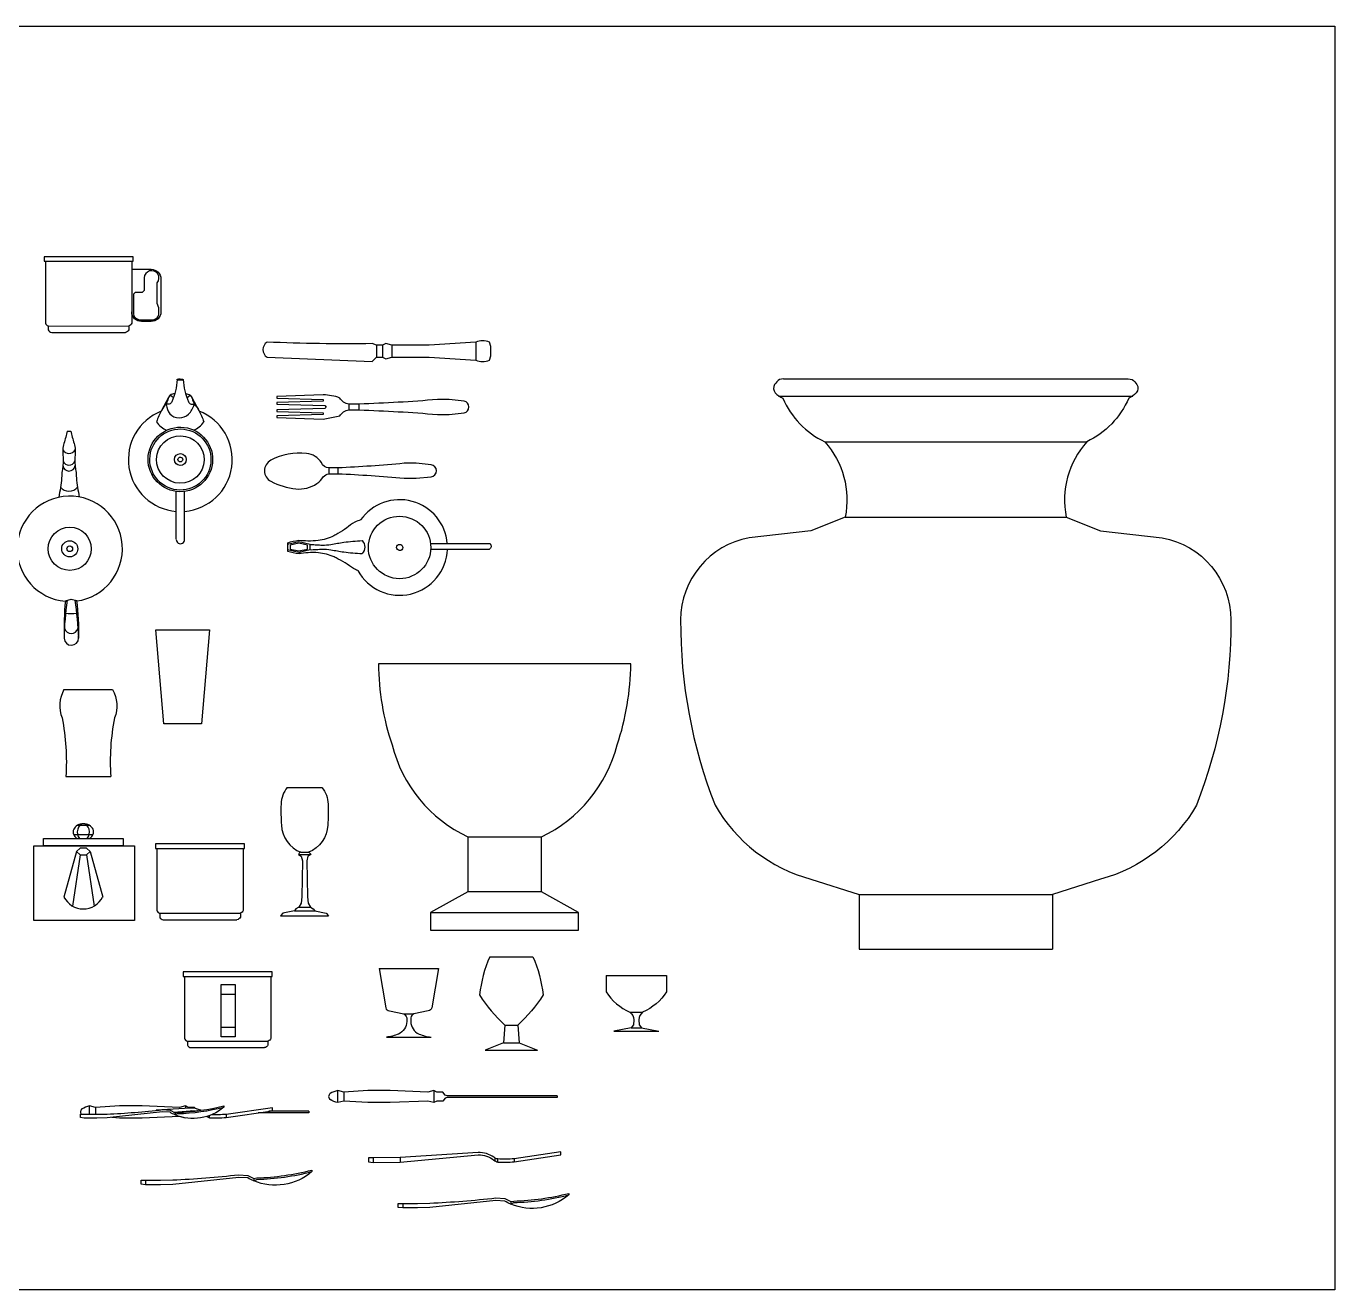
# Model space of a CAD drawing. Extents: x -42728 to 99010, y -18674 to 47645.
# Drawn here: x 74331 to 75715, y 34478 to 35813 of the extents above; entities that cross this region are included whole.
import ezdxf

# ---------------------------------------------------------------- set-up
doc = ezdxf.new("R2010")
doc.units = 0
doc.header["$LTSCALE"] = 100
doc.header["$MEASUREMENT"] = 0
doc.layers.get('0').update_dxf_attribs({"linetype": 'CONTINUOUS'})
doc.layers.add('PUB_TEXT', color=7, linetype='CONTINUOUS')

# ---------------------------------------------------------------- blocks, each defined once
blk = doc.blocks.new('PCJ00003')
at = {"color": 0}
blk.add_line((52.8, 0, 0), (56.8, 0, 0), dxfattribs=at)
at = {"color": 0, "elevation": 0}
for points in [[(51, -179.2, 0.028425), (49.6, -218.8, 0.97403), (65, -218.6, 0.042657), (63, -178.8, 14.740625)], [(52.8, -178.7, 0.030505), (49.6, -218.8, -0.980507)], [(61.1, -178.4, -0.015114), (65, -218.6, 0.980507)]]:
    blk.add_lwpolyline(points, format="xyb", dxfattribs=at)
blk.add_lwpolyline([(51, -179.2), (57, -177.6), (63, -178.8)], dxfattribs=at)
at = {"color": 0}
for radius in [22.8, 8.51, 2.97]:
    blk.add_circle((55.6, -124.3, 0), radius, dxfattribs=at)
for centre, radius, start, end in [((54.8, -16.2, 0), 7.44, 207.5502, 332.4498), ((54.8, -35.7, 0), 6.43, 185.8723, 354.1277), ((54.8, -29.5, 0), 6.51, 197.9847, 342.0153), ((55.6, -124.3, 0), 55.6, 277.7318, 265.2063), ((54.8, -51.7, 0), 11.7, 219.6578, 320.3422), ((57.1, -163.5, 0), 29.3, 258.3833, 281.0924), ((57.2, -206.2, 0), 7.45, 200.8016, 340.8353)]:
    blk.add_arc(centre, radius, start, end, dxfattribs=at)
for points, knots in [([(52.8, 0, 0), (52.4, -2.1, 0), (51.1, -8.7, 0), (47.9, -16, 0), (48.3, -22.4, 0), (48.5, -28, 0), (48.9, -34.5, 0), (47.3, -42.5, 0), (47, -53.8, 0), (45.2, -63.1, 0), (43.9, -70, 0)], [0, 0, 0, 0, 6.551336, 20.133677, 22.935462, 25.737248, 36.937248, 42.396185, 50.019833, 70.814474, 70.814474, 70.814474, 70.814474]), ([(56.8, 0, 0), (57.2, -2.1, 0), (58.5, -8.7, 0), (61.7, -16, 0), (61.3, -22.4, 0), (61.1, -28, 0), (60.7, -34.5, 0), (62.3, -42.5, 0), (62.6, -53.7, 0), (64.4, -62.9, 0), (65.7, -69.6, 0)], [0, 0, 0, 0, 6.551336, 20.133677, 22.935462, 25.737248, 36.937248, 42.396185, 50.019833, 70.475572, 70.475572, 70.475572, 70.475572])]:
    blk.add_open_spline(points, degree=3, knots=knots, dxfattribs=at)
blk = doc.blocks.new('ECJ00006')
at = {"color": 0}
for p, q in [((124.3, 602.4), (488.7, 602.4)), ((119.3, 584.3), (493.6, 584.3)), ((168.1, 536), (444.9, 536)), ((189.7, 456.4), (423.3, 456.4)), ((204.3, 57.8), (408.7, 57.8)), ((204.3, 0), (408.7, 0))]:
    blk.add_line(p, q, dxfattribs=at)
for points in [[(124.3, 602.4), (120.1, 601.8, 0.078384), (115.1, 596.4, 0.341733), (115.7, 587.6, 0.117238), (123.7, 582, 0.181692), (168.1, 536, -0.235094), (189.7, 456.4), (153.5, 441.8), (88.3, 434.6, 0.360681), (15.7, 347.8, 0.094297), (52.1, 152, 0.199031), (153.5, 73.9), (204.3, 57.8), (204.3, 0)], [(488.7, 602.4), (492.9, 601.8, -0.078384), (497.9, 596.4, -0.341733), (497.3, 587.6, -0.117238), (489.3, 582, -0.181692), (444.9, 536, 0.235094), (423.3, 456.4), (459.5, 441.8), (524.7, 434.6, -0.360681), (597.3, 347.8, -0.094297), (560.9, 152, -0.199031), (459.5, 73.9), (408.7, 57.8), (408.7, 0)]]:
    blk.add_lwpolyline(points, format="xyb", dxfattribs=at)
blk = doc.blocks.new('ECJ00017')
at = {"color": 0}
for p, q in [((4.8, 9.5), (4.8, 4.7)), ((119, 11.3), (119, 8.7))]:
    blk.add_line(p, q, dxfattribs=at)
blk.add_lwpolyline([(0, 9.5), (4.8, 9.5), (20.6, 9.5), (33.4, 9.7, 0.016727), (103.2, 15.3), (112.8, 14.5), (119, 11.3), (122.2, 11.9, 0.053845), (180.4, 20.1), (180.4, 18.5, -0.283002), (119, 8.7, -0.041604), (112.8, 11.9), (103.2, 12.5), (33.4, 5.1), (20.6, 4.7), (4.8, 4.7), (0, 5.3)], format="xyb", close=True, dxfattribs=at)
blk.add_lwpolyline([(119, 8.7), (122.2, 10.3, 0.053845), (180.4, 18.5, -0.06382), (180.4, 18.5, -1.193985)], format="xyb", dxfattribs=at)
blk = doc.blocks.new('ECJ00018')
at = {"color": 0}
for p, q in [((10, 8), (10, 16.7)), ((16.4, 15.1), (16.4, 8)), ((111.6, 16.7), (111.6, 14.2)), ((100.5, 9.5), (100.5, 7.3)), ((137, 4.3), (137, 6.6)), ((154.4, 7.7), (154.4, 4.5)), ((241.8, 11.1), (241.8, 9.5))]:
    blk.add_line(p, q, dxfattribs=at)
blk.add_lwpolyline([(0.5, 8), (4.6, 8), (17.8, 8), (28.6, 8.1, 0.016727), (87.2, 12.8), (95.3, 12.2), (100.5, 9.5), (103.2, 10, 0.053845), (152.1, 16.9), (152.1, 15.5, -0.283002), (100.5, 7.3, -0.041604), (95.3, 10), (87.2, 10.5), (28.6, 4.3), (17.8, 3.9), (4.6, 3.9), (0.5, 4.4)], format="xyb", close=True, dxfattribs=at)
for points in [[(122, 14), (121.2, 15.1), (114.8, 15.1), (111.6, 16.7), (105.2, 15.1), (65.6, 16.7), (41.8, 16.7), (16.4, 15.1), (10, 16.7, 0.052487), (2, 13.5)], [(127.9, 12.1, 0.099091), (116.4, 14.5), (80.6, 12.1)], [(100.5, 7.3), (103.2, 8.6, 0.053845), (152.1, 15.5, -0.06382), (152.1, 15.5, -1.193985)], [(134, 5.6, 0.078571), (137, 4.3, 0.028303), (154.4, 4.5), (203.6, 11.7), (203.6, 14.9), (154.4, 7.7, -0.024878), (139.1, 7.5, -0.024878)], [(99.2, 10.2), (116.4, 11.7, -0.058139), (122, 11.4, -0.058139)]]:
    blk.add_lwpolyline(points, format="xyb", dxfattribs=at)
for points in [[(111.6, 3.9), (105.2, 5.5), (65.6, 3.9), (41.8, 3.9), (33.8, 4.4)], [(124.3, 11.6), (123.4, 11.9)], [(241.8, 9.5), (188.5, 9.5)], [(241.8, 11.1), (199.5, 11.1)]]:
    blk.add_lwpolyline(points, dxfattribs=at)
blk.add_arc((4.4, 10.3), 4, 126.8699, 216.2991, dxfattribs=at)
blk = doc.blocks.new('ECJ00016')
at = {"color": 0}
for p, q in [((4.8, 4.2), (4.8, -0.6)), ((33.2, 4.4), (33.2, -0.4)), ((133.2, 4.2), (133.2, 1.2)), ((136.4, -0.2), (136.4, 3)), ((153.8, 3.2), (153.8, 0))]:
    blk.add_line(p, q, dxfattribs=at)
blk.add_lwpolyline([(203, 10.4), (153.8, 3.2, -0.028303), (136.4, 3, -0.191156), (132.4, 4.8, 0.148279), (115.8, 10), (33.2, 4.4), (4.8, 4.2), (0, 4.2), (0, 0), (4.8, -0.6), (33.2, -0.4), (115.8, 7.2, -0.184968), (132.4, 1.8, 0.108755), (136.4, -0.2, 0.028303), (153.8, 0), (203, 7.2)], format="xyb", close=True, dxfattribs=at)
blk = doc.blocks.new('ECJ00015')
at = {"color": 0}
for p, q in [((9.6, 0.2), (9.6, 13)), ((16, 11.4), (16, 1.8)), ((111.2, 13), (111.2, 0.2)), ((241.4, 7.4), (241.4, 5.8))]:
    blk.add_line(p, q, dxfattribs=at)
for points in [[(241.4, 7.4), (125.4, 7.4), (123, 8.2), (120.8, 11.4), (114.4, 11.4), (111.2, 13), (104.8, 11.4), (65.2, 13), (41.4, 13), (16, 11.4), (9.6, 13, 0.052487), (1.6, 9.8, -1.465414)], [(241.4, 5.8), (125.4, 5.8), (123, 5), (120.8, 1.8), (114.4, 1.8), (111.2, 0.2), (104.8, 1.8), (65.2, 0.2), (41.4, 0.2), (16, 1.8), (9.6, 0.2, -0.052487), (1.6, 3.4, 1.465414)]]:
    blk.add_lwpolyline(points, format="xyb", dxfattribs=at)
blk.add_arc((4, 6.6), 4, 126.8699, 233.1301, dxfattribs=at)
blk = doc.blocks.new('ECJ00012')
at = {"color": 0}
for p, q in [((1.6, 58.8), (65.4, 58.8)), ((26.8, 20.2), (40.2, 20.2)), ((9.6, 0), (57.4, 0)), ((28, 3.8), (39, 3.8))]:
    blk.add_line(p, q, dxfattribs=at)
for points in [[(1.6, 58.8), (1.6, 41.6, 0.148043), (26.8, 20.2, -0.217582), (31, 12.2), (30.4, 6.8), (28, 3.8), (9.6, 0)], [(65.4, 58.8), (65.4, 41.6, -0.148043), (40.2, 20.2, 0.217582), (36, 12.2), (36.5, 6.8), (39, 3.8), (57.4, 0)]]:
    blk.add_lwpolyline(points, format="xyb", dxfattribs=at)
blk = doc.blocks.new('ECJ00011')
at = {"color": 0}
for p, q in [((12.3, 98.8), (57.7, 98.8)), ((28.3, 26.6), (41.7, 26.6)), ((7.3, 0), (62.7, 0)), ((26.7, 7.8), (43.3, 7.8))]:
    blk.add_line(p, q, dxfattribs=at)
for points in [[(12.3, 98.8, 0.076404), (1.5, 58.4, 0.072023), (28.3, 26.6), (26.7, 7.8), (7.3, 0)], [(57.7, 98.8, -0.076404), (68.5, 58.4, -0.072023), (41.7, 26.6), (43.3, 7.8), (62.7, 0)]]:
    blk.add_lwpolyline(points, format="xyb", dxfattribs=at)
blk = doc.blocks.new('ECJ00010')
at = {"color": 0}
for p, q in [((0, 72.9), (62.6, 72.9)), ((26, 25.1), (36.6, 25.1)), ((7.6, 0.5), (55, 0.5))]:
    blk.add_line(p, q, dxfattribs=at)
for points in [[(0, 72.9), (7, 31.3, 0.308224), (10.8, 28.1), (26, 25.1, -0.144009), (29.2, 20.9), (29.2, 17.1, -0.299002), (20.4, 3.7, -0.08201), (7.6, 0.5, -0.715043)], [(62.6, 72.9), (55.6, 31.3, -0.308224), (51.8, 28.1), (36.6, 25.1, 0.144009), (33.4, 20.9), (33.4, 17.1, 0.299002), (42.2, 3.7, 0.08201), (55, 0.5, 0.715043)]]:
    blk.add_lwpolyline(points, format="xyb", dxfattribs=at)
blk = doc.blocks.new('ECJ00009')
at = {"color": 0}
blk.add_lwpolyline([(0, 99.4), (56.8, 99.4), (48.4, 0), (8.4, 0)], close=True, dxfattribs=at)
blk = doc.blocks.new('ECJ00008')
at = {"color": 0}
for p, q in [((5.4, 91.8), (56.8, 91.8)), ((7.4, 0), (54.8, 0))]:
    blk.add_line(p, q, dxfattribs=at)
for points in [[(5.4, 91.8, 0.226549), (3.4, 61.8, -0.064664), (7.4, 0, -3.677438)], [(56.8, 91.8, -0.226549), (58.8, 61.8, 0.064664), (54.8, 0, 3.677438)]]:
    blk.add_lwpolyline(points, format="xyb", dxfattribs=at)
blk = doc.blocks.new('ECJ00007')
at = {"color": 0}
for p, q in [((40, 57.1), (55, 57.1)), ((40, 22.3), (55, 22.3)), ((4.3, 7.4), (89.6, 7.3)), ((8, 0.5), (86, 0.5))]:
    blk.add_line(p, q, dxfattribs=at)
for points in [[(0, 75.7), (94, 75.7), (94, 80.5), (0, 80.5)], [(40, 67.3), (55, 67.3), (55, 12.1), (40, 12.1)]]:
    blk.add_lwpolyline(points, close=True, dxfattribs=at)
for points in [[(1.4, 75.7), (1.4, 10.3, 0.243844), (4.2, 7.5, -0.243844), (4.4, 7.3), (4.4, 3.3, 0.26364), (8, 0.5, 4.836562)], [(92.6, 75.7), (92.6, 10.3, -0.243844), (89.8, 7.5, 0.243844), (89.6, 7.3), (89.6, 3.3, -0.26364), (86, 0.5, -4.836562)]]:
    blk.add_lwpolyline(points, format="xyb", dxfattribs=at)
blk = doc.blocks.new('ECJ00001')
at = {"color": 0}
for p, q in [((78, 98.6), (156, 98.6)), ((156, 40.6), (78, 40.6)), ((38.8, 18.8), (195.2, 18.8))]:
    blk.add_line(p, q, dxfattribs=at)
blk.add_lwpolyline([(-16.4, 281.4, 0.077533), (-2, 195.8, 0.22252), (78, 98.6), (78, 40.6), (38.8, 18.8), (38.8, 0), (195.2, 0), (195.2, 18.8), (156, 40.6), (156, 98.6, 0.22252), (236, 195.8, 0.077533), (250.4, 281.4)], format="xyb", close=True, dxfattribs=at)
blk = doc.blocks.new('ECJ00000')
at = {"color": 0}
for p, q in [((10.4, 135.6), (47, 135.6)), ((24.6, 67), (32.8, 67)), ((3.4, 0), (54, 0)), ((18, 5.2), (39.4, 5.2)), ((22.6, 9), (34.8, 9))]:
    blk.add_line(p, q, dxfattribs=at)
for points in [[(10.4, 135.6, 0.165471), (3.8, 117.8, 0.022563), (4.2, 95.6, 0.296055), (24.6, 67, 0.251644), (22.2, 64.6), (25.2, 63), (26.4, 58), (25.8, 20), (25, 13.2), (22.6, 9), (19.6, 7.4), (18, 5.2), (5.8, 2.6), (3.4, 0)], [(47, 135.6, -0.165471), (53.6, 117.8, -0.022563), (53.2, 95.6, -0.296055), (32.8, 67, -0.251644), (35.2, 64.6), (32.2, 63), (31, 58), (31.6, 20), (32.4, 13.2), (34.8, 9), (37.8, 7.4), (39.4, 5.2), (51.6, 2.6), (54, 0)]]:
    blk.add_lwpolyline(points, format="xyb", dxfattribs=at)
blk.add_lwpolyline([(22.2, 64.6), (35.2, 64.6)], dxfattribs=at)
blk = doc.blocks.new('BCJ00007')
at = {"color": 0}
for p, q in [((4.3, 7.4), (89.6, 7.3)), ((8, 0.5), (86, 0.5))]:
    blk.add_line(p, q, dxfattribs=at)
blk.add_lwpolyline([(0, 75.7), (94, 75.7), (94, 80.5), (0, 80.5)], close=True, dxfattribs=at)
for points in [[(1.4, 75.7), (1.4, 10.3, 0.243844), (4.2, 7.5, -0.243844), (4.4, 7.3), (4.4, 3.3, 0.26364), (8, 0.5, 4.836562)], [(92.6, 75.7), (92.6, 10.3, -0.243844), (89.8, 7.5, 0.243844), (89.6, 7.3), (89.6, 3.3, -0.26364), (86, 0.5, -4.836562)]]:
    blk.add_lwpolyline(points, format="xyb", dxfattribs=at)
blk = doc.blocks.new('BCJ00005')
at = {"color": 0}
for p, q in [((59.2, 100.2), (46.2, 100.2)), ((42.4, 90.8), (62.7, 90.8)), ((48.9, 69.2), (40.9, 15.1)), ((48.9, 69.2), (55.8, 69.2)), ((55.7, 69.2), (63.7, 15.1))]:
    blk.add_line(p, q, dxfattribs=at)
for points in [[(10.2, 86.6), (94.4, 86.6), (94.4, 78.8), (10.2, 78.8)], [(0, 78.6), (106.6, 78.6), (106.6, 0), (0, 0)], [(48.9, 76.1), (45.1, 72.7), (48.9, 69.2), (55.7, 69.2), (59.6, 72.7), (55.8, 76.1)]]:
    blk.add_lwpolyline(points, close=True, dxfattribs=at)
for points in [[(45.1, 72.7), (31.8, 24.6)], [(59.5, 72.7), (72.8, 24.6)]]:
    blk.add_lwpolyline(points, dxfattribs=at)
blk.add_arc((52.3, 35.1), 23, 207.2138, 332.7862, dxfattribs=at)
for centre, major_axis, ratio, start_param, end_param in [((52.4, 93.4), (-10.8, 0), 0.796296, 2.229645, 7.195133), ((52.4, 93.3), (0, -8.68), 0.737046, 0.686427, 5.596759)]:
    blk.add_ellipse(centre, major_axis=major_axis, ratio=ratio, start_param=start_param, end_param=end_param, dxfattribs=at)
blk = doc.blocks.new('RCJ00007')
at = {"color": 0}
for p, q in [((4.3, 7.4), (89.6, 7.3)), ((8, 0.5), (86, 0.5))]:
    blk.add_line(p, q, dxfattribs=at)
blk.add_lwpolyline([(0, 75.7), (94, 75.7), (94, 80.5), (0, 80.5)], close=True, dxfattribs=at)
for points in [[(1.4, 75.7), (1.4, 10.3, 0.243844), (4.2, 7.5, -0.243844), (4.4, 7.3), (4.4, 3.3, 0.26364), (8, 0.5, 4.836562)], [(92.6, 75.7), (92.6, 10.3, -0.243844), (89.8, 7.5, 0.243844), (89.6, 7.3), (89.6, 3.3, -0.26364), (86, 0.5, -4.836562)], [(92.6, 67.3), (113.2, 67.3, -0.414214), (123.4, 57.1), (123.4, 22.3, -0.414214), (113.2, 12.1), (102.8, 12.1, -0.414214), (92.6, 22.3, -0.742)], [(119.6, 53.1, 1.410387), (105.8, 58.1), (105.8, 44.9), (103.8, 42.9), (96.4, 42.9), (94.4, 41.1), (94.4, 21.3, 0.414214), (101.8, 13.9), (114.2, 13.9, 0.42226), (121.4, 21.3), (121.4, 26.5), (119.6, 31.1), (119.6, 53.1)]]:
    blk.add_lwpolyline(points, format="xyb", dxfattribs=at)
blk = doc.blocks.new('PCJ00017')
at = {"color": 0}
for p, q in [((68.1, -18.1), (68.1, -24.3)), ((77.7, -18.1), (77.7, -24.3))]:
    blk.add_line(p, q, dxfattribs=at)
blk.add_lwpolyline([(160.3, -13.3), (147.5, -13.3, -0.013852), (77.7, -18.1), (68.1, -18.1, -0.321801), (60.3, -12.5, 0.220637), (44.5, -2.9, 0.151079), (6.7, -10.1, 0.601255), (6.7, -32.3, 0.098298), (33.3, -40.3, 0.173345), (55.5, -34.7, 0.127575), (61.9, -27.5, -0.108886), (68.1, -24.3), (77.7, -24.3, -0.013852), (147.5, -29.1), (160.3, -29.1), (176.1, -27.5, 0.903848), (176.1, -14.9)], format="xyb", close=True, dxfattribs=at)
blk = doc.blocks.new('PCJ00016')
at = {"color": 0}
for p, q in [((76.2, -10.5), (76.2, -16.7)), ((87.2, -16.7), (87.2, -10.5))]:
    blk.add_line(p, q, dxfattribs=at)
blk.add_lwpolyline([(198.2, -7.3), (182.4, -5.7), (169.8, -5.7, -0.012883), (87.2, -10.5), (76.2, -10.5, -0.236068), (66.6, -4.1, 0.098033), (49.2, -0.9), (0, -2.5), (0, -4.1), (49.2, -5.7), (49.2, -7.3), (0, -8.9), (0, -10.5), (50.8, -12.1), (52.4, -13.7), (50.8, -15.1), (0, -16.7), (0, -18.3), (49.2, -19.9), (49.2, -21.5), (0, -23.1), (0, -24.7), (49.2, -26.3), (66.6, -23.1, -0.236068), (76.2, -16.7), (87.2, -16.7, -0.012883), (169.8, -21.5), (182.4, -21.5), (198.2, -19.9, 0.761905), (198.2, -7.3, 0.027392)], format="xyb", dxfattribs=at)
blk = doc.blocks.new('PCJ00015')
at = {"color": 0}
for p, q in [((120.1, -4.7), (120.1, -17.5)), ((126.5, -4.7), (126.5, -17.5)), ((136.1, -4.7), (136.1, -17.5)), ((224.9, -1.5), (224.9, -20.7))]:
    blk.add_line(p, q, dxfattribs=at)
blk.add_lwpolyline([(239.3, -1.5, 0.204141), (224.9, -1.5), (175.7, -4.7), (136.1, -4.7), (129.7, -3.1), (126.5, -4.7), (120.1, -4.7), (115.5, -3.1, -0.015744), (4.3, -1.5, 0.538165), (4.3, -17.5), (115.5, -22.1), (120.1, -17.5), (126.5, -17.5), (129.7, -19.1), (136.1, -17.5), (175.7, -17.5), (224.9, -20.7, 0.204141), (239.3, -20.7), (240.9, -15.9), (240.9, -6.3)], format="xyb", close=True, dxfattribs=at)
blk = doc.blocks.new('PCJ00013')
at = {"color": 0}
blk.add_line((0.1, -45.7), (0.1, -54.4), dxfattribs=at)
for points in [[(11.9, -44.6), (0.1, -47.4), (0.1, -52.8), (11.9, -55.4), (23.9, -52.8), (23.9, -47.4)], [(11.9, -45.8), (2.7, -48), (2.7, -52.2), (11.9, -54.2), (21.3, -52.2), (21.3, -48)]]:
    blk.add_lwpolyline(points, close=True, dxfattribs=at)
for points in [[(78.9, -43.2, -0.408374), (78.9, -57, 2.380517)], [(151.2, -46.4), (214.1, -46.4, -0.506208), (213.3, -52.6), (151.4, -52.6)]]:
    blk.add_lwpolyline(points, format="xyb", dxfattribs=at)
for centre, start, end in [((18.8, -104.9), 96.2615, 107.6058), ((19, 4.7), 252.2003, 263.7385)]:
    blk.add_arc(centre, 62, start, end, dxfattribs=at)
for start_param, end_param in [(4.268878, 6.716629), (1.54919, 4.145993)]:
    blk.add_ellipse((118.6, -50.5), major_axis=(-25.3, 43.7), ratio=1, start_param=start_param, end_param=end_param, dxfattribs=at)
for centre, major_axis in [((118.5, -50.5), (-33, 0.1)), ((118.6, -50.5), (-3.3, 0.1))]:
    blk.add_ellipse(centre, major_axis=major_axis, ratio=1, dxfattribs=at)
for points in [[(77.5, -21.4), (71.1, -23.8), (62.6, -29.8), (53.3, -35.8), (48.9, -38.2), (32.5, -43.2), (21.6, -43.7), (12.1, -43.2)], [(23.9, -47.4), (27.3, -47.4), (28, -47.5), (30.5, -47.6), (33.7, -47.8), (36.7, -48), (46, -47.2), (59.5, -45), (78.9, -43.2)], [(23.9, -52.8), (27.3, -52.8), (28, -52.7), (30.5, -52.6), (33.7, -52.4), (36.7, -52.2), (46, -53), (59.5, -55.2), (78.9, -57)]]:
    blk.add_spline(points, degree=3, dxfattribs=at)
blk.add_open_spline([(74.3, -74.8), (73.5, -74.6), (69.6, -73), (63.2, -67.9), (55.5, -63.6), (45.7, -58.6), (34.7, -55.7), (22.2, -55.9), (15.4, -56.6), (12.3, -57)], degree=3, knots=[4.33671, 4.33671, 4.33671, 4.33671, 6.835203, 17.239529, 28.307049, 33.319035, 50.464296, 61.375758, 70.888907, 70.888907, 70.888907, 70.888907], dxfattribs=at)
blk = doc.blocks.new('PCJ00004')
at = {"color": 0}
for p, q in [((50.5, -169.4), (50.5, -118.8)), ((59.3, -169.6), (59.3, -119))]:
    blk.add_line(p, q, dxfattribs=at)
for points in [[(51.3, -0.6, -0.086339), (45.9, -24, -0.171021), (43.9, -26.2, -0.14951), (41.9, -26.6, 0.140554), (39.7, -27, 0.145223), (34.9, -33.2, 0.057005), (29.7, -45.2, 1.232121)], [(57.9, -0.6, 0.086339), (63.3, -24, 0.171021), (65.3, -26.2, 0.14951), (67.3, -26.6, -0.140554), (69.5, -27, -0.145223), (74.3, -33.2, -0.057005), (79.5, -45.2, -1.232121)]]:
    blk.add_lwpolyline(points, format="xyb", dxfattribs=at)
for points in [[(47.5, -20), (44, -17.2), (42.1, -19.4), (34.9, -33.2)], [(61.7, -20), (65.2, -17.2), (67.1, -19.4), (74.3, -33.2)]]:
    blk.add_lwpolyline(points, dxfattribs=at)
for centre, radius, start, end in [((48.6, -33.5), 22.2, 211.6919, 248.5585), ((60.6, -33.5), 22.2, 291.4415, 328.3081), ((54.9, -169.6), 4.4, 177.425, 359.9711)]:
    blk.add_arc(centre, radius, start, end, dxfattribs=at)
for centre, major_axis, ratio in [((54.6, -0.7), (-3.3, 0.1), 0.214176), ((54.8, -85), (-34.1, 0.6), 1), ((54.8, -85.1), (-32.3, 0.5), 1), ((54.8, -85.1), (-25.1, 0.5), 1), ((54.8, -85.1), (-0.1, -6.3), 1), ((54.8, -85.1), (-0.1, -2.5), 1)]:
    blk.add_ellipse(centre, major_axis=major_axis, ratio=ratio, dxfattribs=at)
for start_param, end_param in [(5.108614, 7.792021), (7.952463, 10.641887)]:
    blk.add_ellipse((54.8, -85.1), major_axis=(-54.9, 0.9), ratio=1, start_param=start_param, end_param=end_param, dxfattribs=at)
for points in [[(48.8, -15.4), (46.4, -16), (44, -17.2), (41.5, -21.9), (39.7, -27)], [(39.7, -27), (43.7, -36.8), (53.5, -41), (63.5, -37.2), (69.5, -27)], [(60.3, -15.4), (62.7, -16), (65.2, -17.2), (67.6, -21.9), (69.5, -27)]]:
    blk.add_spline(points, degree=3, dxfattribs=at)
blk = doc.blocks.new('A$C4C541318')
at = {"layer": 'PUB_TEXT', "color": 3}
blk.add_lwpolyline([(0, 3232), (2051, 3232), (2051, 1897.1), (0, 1897.1)], close=True, dxfattribs=at)
for name, p in [('RCJ00007', (686.9, 2907.9)), ('PCJ00015', (918.2, 2899.8)), ('PCJ00004', (776.1, 2859.3)), ('ECJ00006', (1343.9, 2257)), ('PCJ00016', (932.7, 2843.3)), ('PCJ00003', (658.4, 2804.2)), ('PCJ00017', (919.8, 2783.5)), ('PCJ00013', (944.1, 2731.8)), ('ECJ00009', (805, 2495)), ('ECJ00001', (1056.6, 2277)), ('ECJ00008', (702.5, 2439.4)), ('ECJ00000', (933.5, 2292.3)), ('BCJ00005', (676, 2287.4)), ('BCJ00007', (804.7, 2287.6)), ('ECJ00011', (1145.7, 2150.2)), ('ECJ00007', (833.9, 2152.4)), ('ECJ00010', (1041, 2163.6)), ('ECJ00012', (1279.3, 2170.2)), ('ECJ00015', (987.6, 2094.6)), ('ECJ00018', (724.8, 2074.6)), ('ECJ00016', (1029.9, 2032.3)), ('ECJ00017', (789.4, 2003.4)), ('ECJ00017', (1061.1, 1978.9))]:
    blk.add_blockref(name, p, dxfattribs=at)

msp = doc.modelspace()

# ---------------------------------------------------------------- block references
msp.add_blockref('A$C4C541318', (73663.55097, 32580.75773))

doc.saveas('drawing.dxf')
